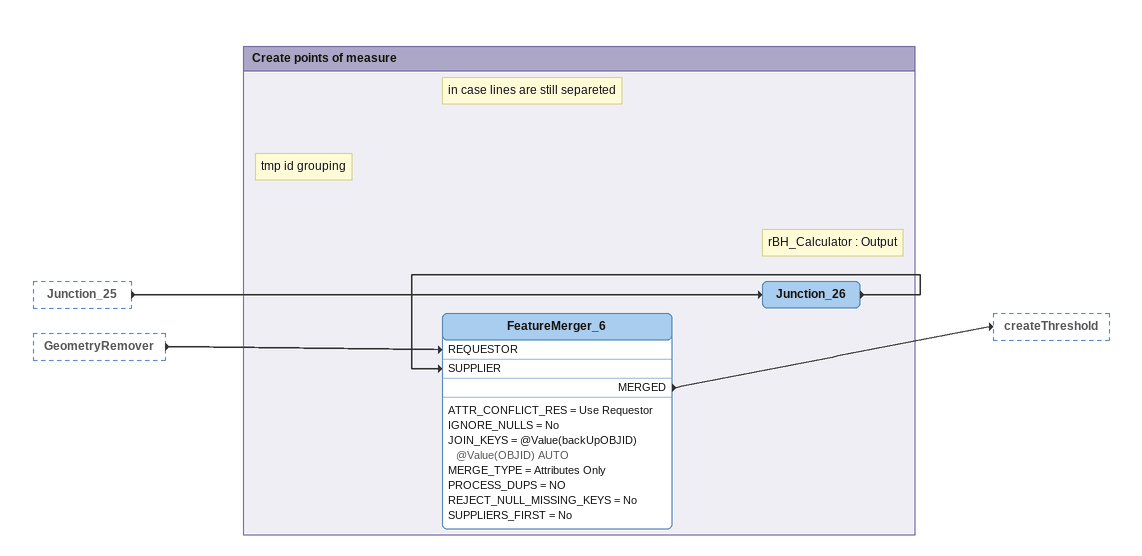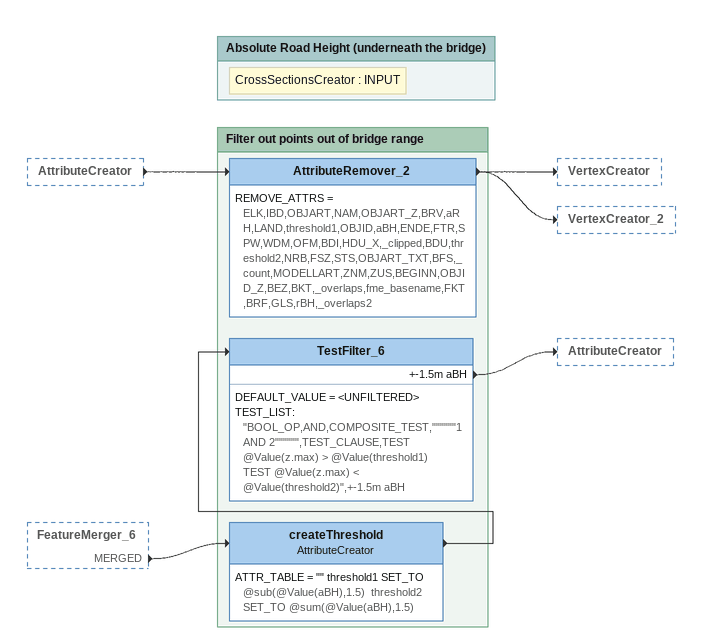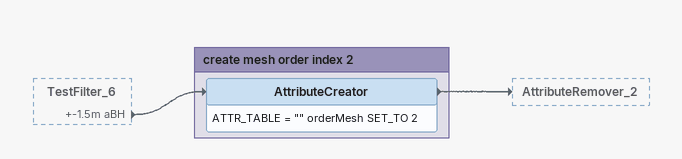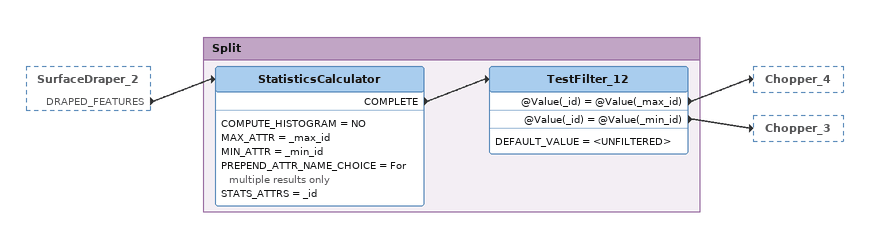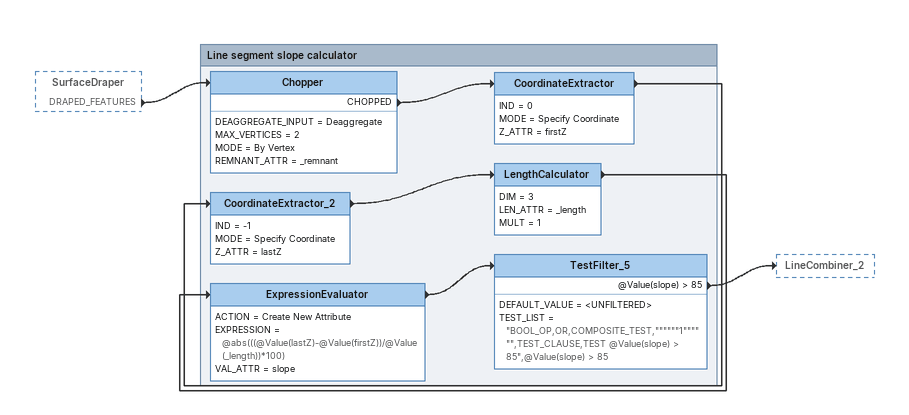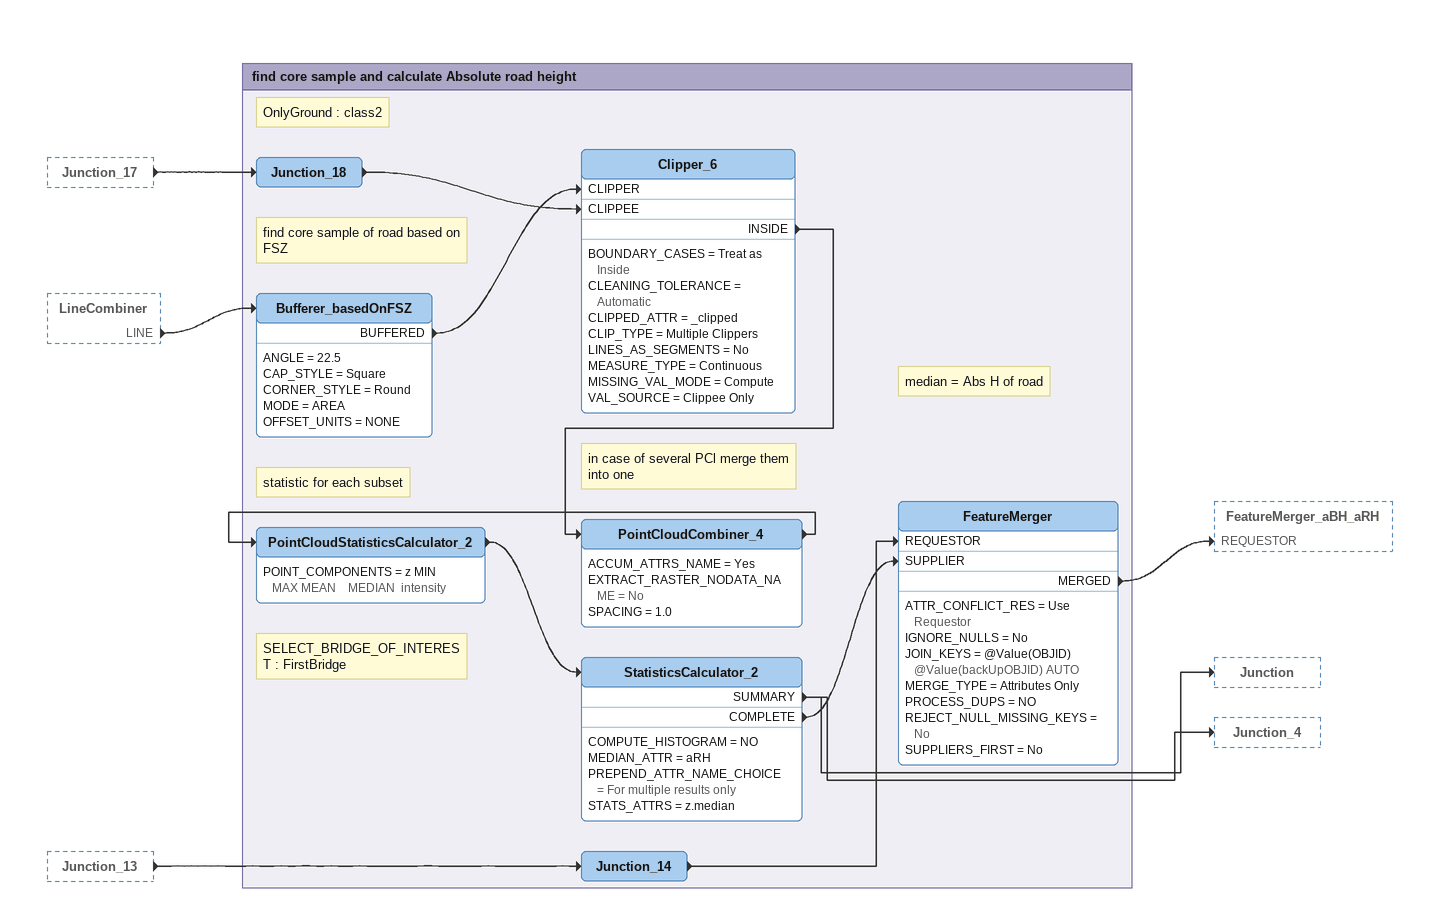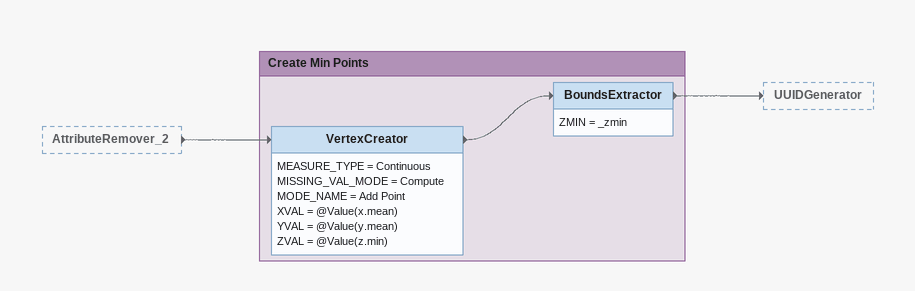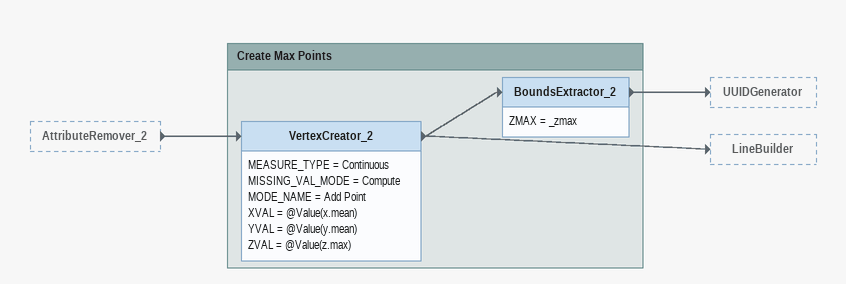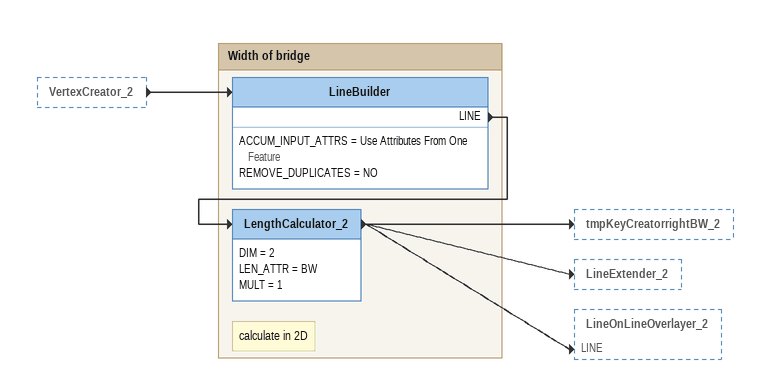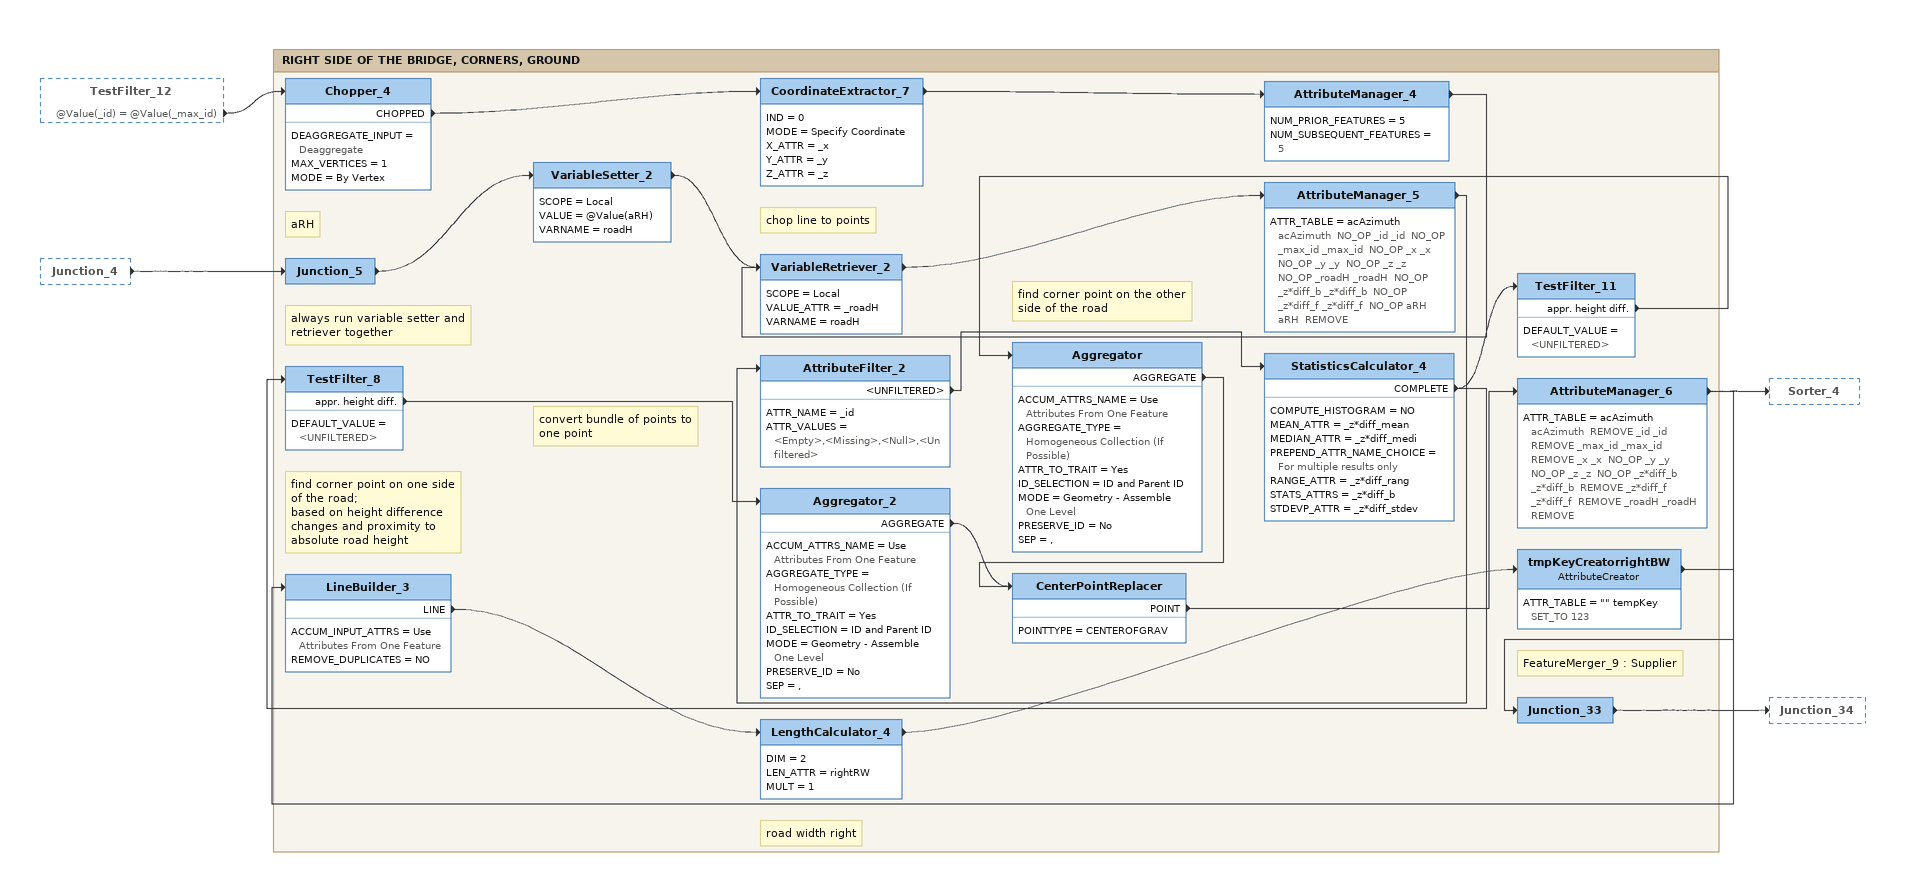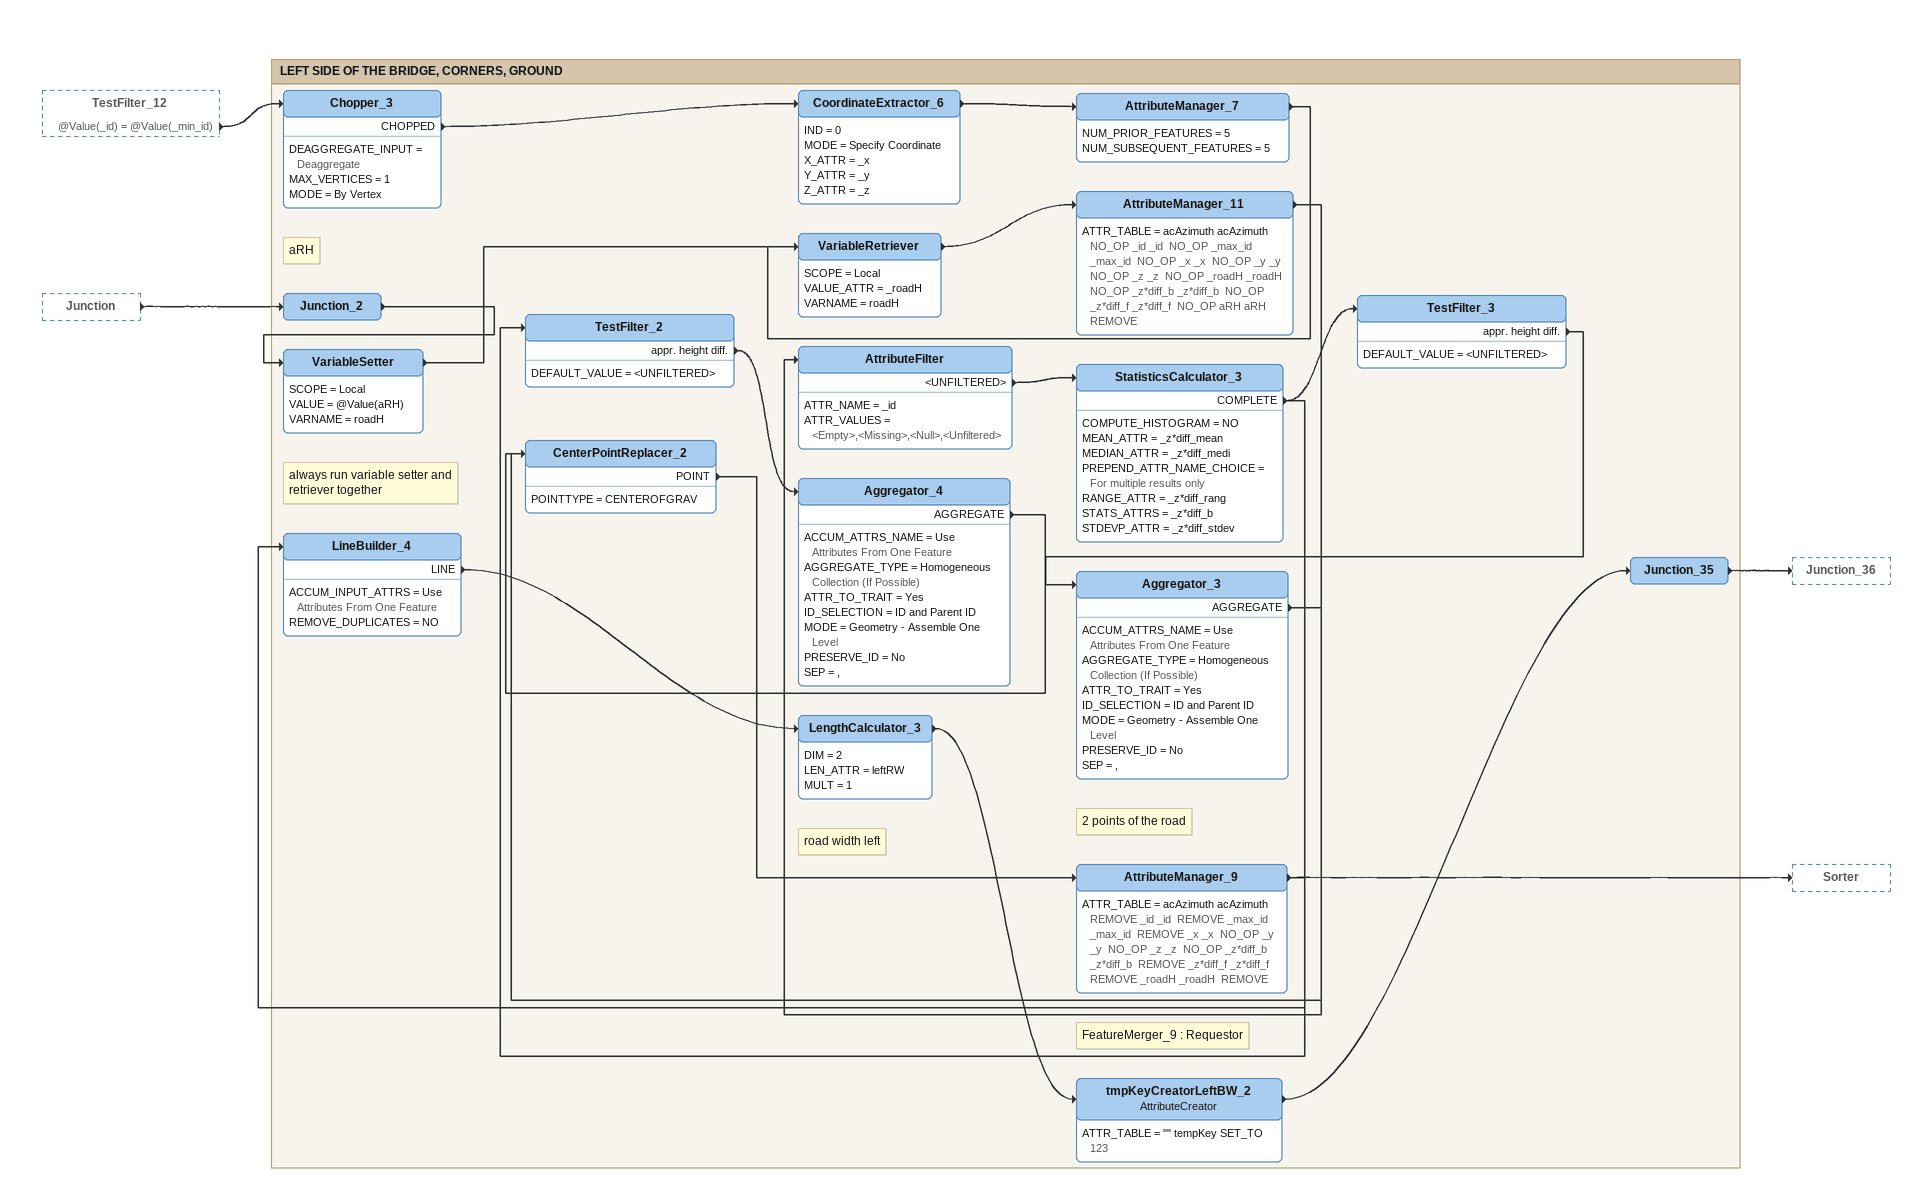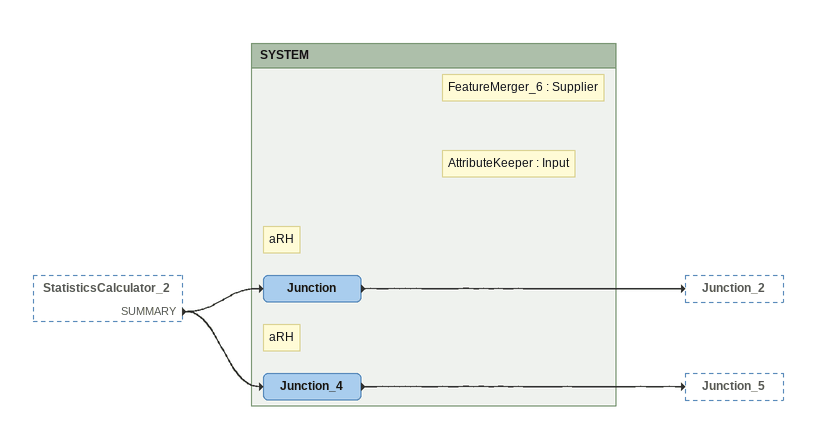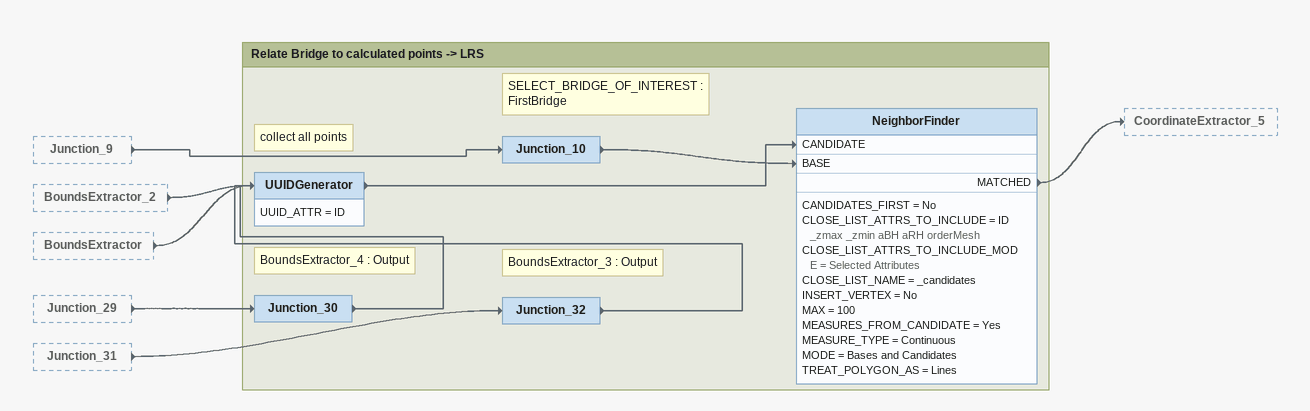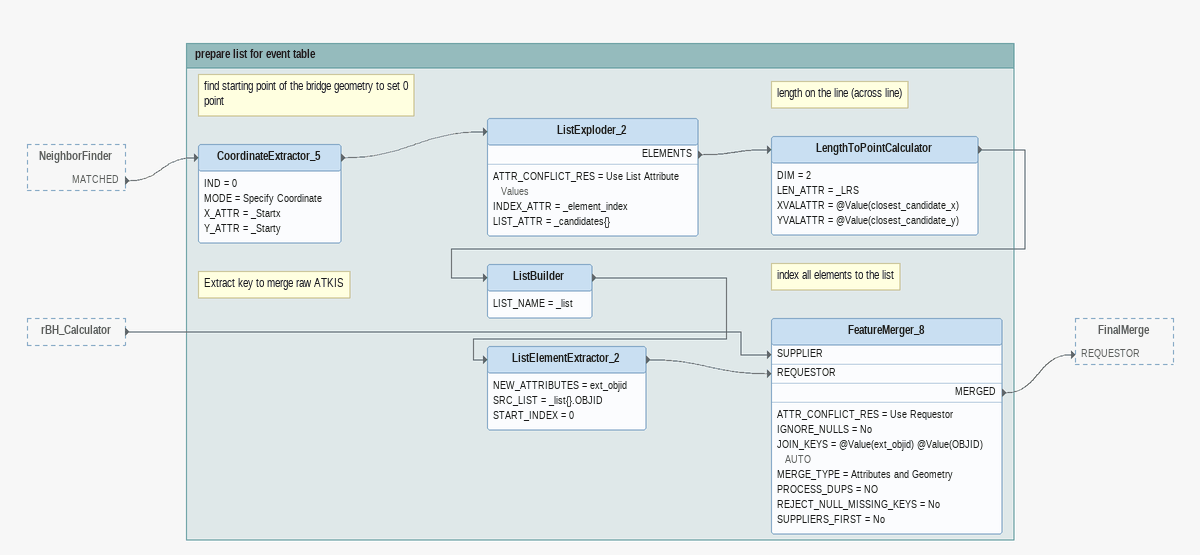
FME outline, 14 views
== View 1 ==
Junction_25 [outside]
    -> Junction_26
GeometryRemover [outside]
    -> FeatureMerger_6 [REQUESTOR]

Bookmark: Create points of measure
Note: in case lines are still separeted
Note: rBH_Calculator : Output
Junction_26
    -> FeatureMerger_6 [SUPPLIER]
Note: tmp id grouping
FeatureMerger_6
    ATTR_CONFLICT_RES = Use Requestor
    IGNORE_NULLS = No
    JOIN_KEYS = @Value(backUpOBJID) @Value(OBJID) AUTO
    MERGE_TYPE = Attributes Only
    PROCESS_DUPS = NO
    REJECT_NULL_MISSING_KEYS = No
    SUPPLIERS_FIRST = No
    MERGED -> createThreshold

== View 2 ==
AttributeCreator [outside]
    -> AttributeRemover_2
FeatureMerger_6 [outside]
    MERGED -> createThreshold

Bookmark: Filter out points out of bridge range
createThreshold: AttributeCreator
    ATTR_TABLE = "" threshold1 SET_TO @sub(@Value(aBH),1.5)  threshold2 SET_TO @sum(@Value(aBH),1.5)
    -> TestFilter_6
TestFilter_6
    DEFAULT_VALUE = <UNFILTERED>
    TEST_LIST:
      "BOOL_OP,AND,COMPOSITE_TEST,""""""1 AND 2"""""",TEST_CLAUSE,TEST @Value(z.max) > @Value(threshold1)
      TEST @Value(z.max) < @Value(threshold2)",+-1.5m aBH
    +-1.5m aBH -> AttributeCreator
AttributeRemover_2
    REMOVE_ATTRS = ELK,IBD,OBJART,NAM,OBJART_Z,BRV,aRH,LAND,threshold1,OBJID,aBH,ENDE,FTR,SPW,WDM,OFM,BDI,HDU_X,_clipped,BDU,threshold2,NRB,FSZ,STS,OBJART_TXT,BFS,_count,MODELLART,ZNM,ZUS,BEGINN,OBJID_Z,BEZ,BKT,_overlaps,fme_basename,FKT,BRF,GLS,rBH,_overlaps2
    -> VertexCreator
    -> VertexCreator_2

Bookmark: Absolute Road Height (underneath the bridge)
Note: CrossSectionsCreator : INPUT

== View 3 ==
TestFilter_6 [outside]
    +-1.5m aBH -> AttributeCreator

Bookmark: create mesh order index 2
AttributeCreator
    ATTR_TABLE = "" orderMesh SET_TO 2
    -> AttributeRemover_2

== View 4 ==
SurfaceDraper_2 [outside]
    DRAPED_FEATURES -> StatisticsCalculator

Bookmark: Split
StatisticsCalculator
    COMPUTE_HISTOGRAM = NO
    MAX_ATTR = _max_id
    MIN_ATTR = _min_id
    PREPEND_ATTR_NAME_CHOICE = For multiple results only
    STATS_ATTRS = _id
    COMPLETE -> TestFilter_12
TestFilter_12
    DEFAULT_VALUE = <UNFILTERED>
    @Value(_id) = @Value(_max_id) -> Chopper_4
    @Value(_id) = @Value(_min_id) -> Chopper_3

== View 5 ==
SurfaceDraper [outside]
    DRAPED_FEATURES -> Chopper

Bookmark: Line segment slope calculator
Chopper
    DEAGGREGATE_INPUT = Deaggregate
    MAX_VERTICES = 2
    MODE = By Vertex
    REMNANT_ATTR = _remnant
    CHOPPED -> CoordinateExtractor
CoordinateExtractor
    IND = 0
    MODE = Specify Coordinate
    Z_ATTR = firstZ
    -> CoordinateExtractor_2
CoordinateExtractor_2
    IND = -1
    MODE = Specify Coordinate
    Z_ATTR = lastZ
    -> LengthCalculator
LengthCalculator
    DIM = 3
    LEN_ATTR = _length
    MULT = 1
    -> ExpressionEvaluator
ExpressionEvaluator
    ACTION = Create New Attribute
    EXPRESSION = @abs(((@Value(lastZ)-@Value(firstZ))/@Value(_length))*100)
    VAL_ATTR = slope
    -> TestFilter_5
TestFilter_5
    DEFAULT_VALUE = <UNFILTERED>
    TEST_LIST = "BOOL_OP,OR,COMPOSITE_TEST,""""""1"""""",TEST_CLAUSE,TEST @Value(slope) > 85",@Value(slope) > 85
    @Value(slope) > 85 -> LineCombiner_2

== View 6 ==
Junction_17 [outside]
    -> Junction_18
LineCombiner [outside]
    LINE -> Bufferer_basedOnFSZ
Junction_13 [outside]
    -> Junction_14

Bookmark: find core sample and calculate Absolute road height
Note: OnlyGround : class2
Junction_18
    -> Clipper_6 [CLIPPEE]
Note: SELECT_BRIDGE_OF_INTEREST : FirstBridge
Junction_14
    -> FeatureMerger [REQUESTOR]
Note: find core sample of road based on FSZ
Bufferer_basedOnFSZ
    ANGLE = 22.5
    CAP_STYLE = Square
    CORNER_STYLE = Round
    MODE = AREA
    OFFSET_UNITS = NONE
    BUFFERED -> Clipper_6 [CLIPPER]
Clipper_6
    BOUNDARY_CASES = Treat as Inside
    CLEANING_TOLERANCE = Automatic
    CLIPPED_ATTR = _clipped
    CLIP_TYPE = Multiple Clippers
    LINES_AS_SEGMENTS = No
    MEASURE_TYPE = Continuous
    MISSING_VAL_MODE = Compute
    VAL_SOURCE = Clippee Only
    INSIDE -> PointCloudCombiner_4
Note: in case of several PCl merge them into one
PointCloudCombiner_4
    ACCUM_ATTRS_NAME = Yes
    EXTRACT_RASTER_NODATA_NAME = No
    SPACING = 1.0
    -> PointCloudStatisticsCalculator_2
Note: statistic for each subset
PointCloudStatisticsCalculator_2
    POINT_COMPONENTS = z MIN MAX MEAN    MEDIAN  intensity
    -> StatisticsCalculator_2
Note: median = Abs H of road
StatisticsCalculator_2
    COMPUTE_HISTOGRAM = NO
    MEDIAN_ATTR = aRH
    PREPEND_ATTR_NAME_CHOICE = For multiple results only
    STATS_ATTRS = z.median
    SUMMARY -> Junction
    SUMMARY -> Junction_4
    COMPLETE -> FeatureMerger [SUPPLIER]
FeatureMerger
    ATTR_CONFLICT_RES = Use Requestor
    IGNORE_NULLS = No
    JOIN_KEYS = @Value(OBJID) @Value(backUpOBJID) AUTO
    MERGE_TYPE = Attributes Only
    PROCESS_DUPS = NO
    REJECT_NULL_MISSING_KEYS = No
    SUPPLIERS_FIRST = No
    MERGED -> FeatureMerger_aBH_aRH [REQUESTOR]

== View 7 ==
AttributeRemover_2 [outside]
    -> VertexCreator

Bookmark: Create Min Points
VertexCreator
    MEASURE_TYPE = Continuous
    MISSING_VAL_MODE = Compute
    MODE_NAME = Add Point
    XVAL = @Value(x.mean)
    YVAL = @Value(y.mean)
    ZVAL = @Value(z.min)
    -> BoundsExtractor
BoundsExtractor
    ZMIN = _zmin
    -> UUIDGenerator

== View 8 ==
AttributeRemover_2 [outside]
    -> VertexCreator_2

Bookmark: Create Max Points
VertexCreator_2
    MEASURE_TYPE = Continuous
    MISSING_VAL_MODE = Compute
    MODE_NAME = Add Point
    XVAL = @Value(x.mean)
    YVAL = @Value(y.mean)
    ZVAL = @Value(z.max)
    -> LineBuilder
    -> BoundsExtractor_2
BoundsExtractor_2
    ZMAX = _zmax
    -> UUIDGenerator

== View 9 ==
VertexCreator_2 [outside]
    -> LineBuilder

Bookmark: Width of bridge
LineBuilder
    ACCUM_INPUT_ATTRS = Use Attributes From One Feature
    REMOVE_DUPLICATES = NO
    LINE -> LengthCalculator_2
Note: calculate in 2D
LengthCalculator_2
    DIM = 2
    LEN_ATTR = BW
    MULT = 1
    -> tmpKeyCreatorrightBW_2
    -> LineExtender_2
    -> LineOnLineOverlayer_2 [LINE]

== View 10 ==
TestFilter_12 [outside]
    @Value(_id) = @Value(_max_id) -> Chopper_4
Junction_4 [outside]
    -> Junction_5

Bookmark: RIGHT SIDE OF THE BRIDGE, CORNERS, GROUND
Note: aRH
Junction_5
    -> VariableSetter_2
Note: always run variable setter and retriever together
VariableSetter_2
    SCOPE = Local
    VALUE = @Value(aRH)
    VARNAME = roadH
    -> VariableRetriever_2
Note: chop line to points
Chopper_4
    DEAGGREGATE_INPUT = Deaggregate
    MAX_VERTICES = 1
    MODE = By Vertex
    CHOPPED -> CoordinateExtractor_7
CoordinateExtractor_7
    IND = 0
    MODE = Specify Coordinate
    X_ATTR = _x
    Y_ATTR = _y
    Z_ATTR = _z
    -> AttributeManager_4
AttributeManager_4
    NUM_PRIOR_FEATURES = 5
    NUM_SUBSEQUENT_FEATURES = 5
    -> VariableRetriever_2
VariableRetriever_2
    SCOPE = Local
    VALUE_ATTR = _roadH
    VARNAME = roadH
    -> AttributeManager_5
AttributeManager_5
    ATTR_TABLE = acAzimuth acAzimuth  NO_OP _id _id  NO_OP _max_id _max_id  NO_OP _x _x  NO_OP _y _y  NO_OP _z _z  NO_OP _roadH _roadH  NO_OP _z*diff_b _z*diff_b  NO_OP _z*diff_f _z*diff_f  NO_OP aRH aRH  REMOVE
    -> AttributeFilter_2
AttributeFilter_2
    ATTR_NAME = _id
    ATTR_VALUES = <Empty>,<Missing>,<Null>,<Unfiltered>
    <UNFILTERED> -> StatisticsCalculator_4
StatisticsCalculator_4
    COMPUTE_HISTOGRAM = NO
    MEAN_ATTR = _z*diff_mean
    MEDIAN_ATTR = _z*diff_medi
    PREPEND_ATTR_NAME_CHOICE = For multiple results only
    RANGE_ATTR = _z*diff_rang
    STATS_ATTRS = _z*diff_b
    STDEVP_ATTR = _z*diff_stdev
    COMPLETE -> TestFilter_11
    COMPLETE -> TestFilter_8
Note: find corner point on the other side of the road
TestFilter_11
    DEFAULT_VALUE = <UNFILTERED>
    appr. height diff. -> Aggregator
Aggregator
    ACCUM_ATTRS_NAME = Use Attributes From One Feature
    AGGREGATE_TYPE = Homogeneous Collection (If Possible)
    ATTR_TO_TRAIT = Yes
    ID_SELECTION = ID and Parent ID
    MODE = Geometry - Assemble One Level
    PRESERVE_ID = No
    SEP = ,
    AGGREGATE -> CenterPointReplacer
Note: find corner point on one side of the road; / based on height difference changes and proximity to absolute road height
TestFilter_8
    DEFAULT_VALUE = <UNFILTERED>
    appr. height diff. -> Aggregator_2
Aggregator_2
    ACCUM_ATTRS_NAME = Use Attributes From One Feature
    AGGREGATE_TYPE = Homogeneous Collection (If Possible)
    ATTR_TO_TRAIT = Yes
    ID_SELECTION = ID and Parent ID
    MODE = Geometry - Assemble One Level
    PRESERVE_ID = No
    SEP = ,
    AGGREGATE -> CenterPointReplacer
Note: convert bundle of points to one point
CenterPointReplacer
    POINTTYPE = CENTEROFGRAV
    POINT -> AttributeManager_6
AttributeManager_6
    ATTR_TABLE = acAzimuth acAzimuth  REMOVE _id _id  REMOVE _max_id _max_id  REMOVE _x _x  NO_OP _y _y  NO_OP _z _z  NO_OP _z*diff_b _z*diff_b  REMOVE _z*diff_f _z*diff_f  REMOVE _roadH _roadH  REMOVE
    -> LineBuilder_3
    -> Sorter_4
LineBuilder_3
    ACCUM_INPUT_ATTRS = Use Attributes From One Feature
    REMOVE_DUPLICATES = NO
    LINE -> LengthCalculator_4
Note: road width right
LengthCalculator_4
    DIM = 2
    LEN_ATTR = rightRW
    MULT = 1
    -> tmpKeyCreatorrightBW
tmpKeyCreatorrightBW: AttributeCreator
    ATTR_TABLE = "" tempKey SET_TO 123
    -> Junction_33
Note: FeatureMerger_9 : Supplier
Junction_33
    -> Junction_34

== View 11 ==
TestFilter_12 [outside]
    @Value(_id) = @Value(_min_id) -> Chopper_3
Junction [outside]
    -> Junction_2

Bookmark: LEFT SIDE OF THE BRIDGE, CORNERS, GROUND
Note: aRH
Junction_2
    -> VariableSetter
Note: always run variable setter and retriever together
VariableSetter
    SCOPE = Local
    VALUE = @Value(aRH)
    VARNAME = roadH
    -> VariableRetriever
Chopper_3
    DEAGGREGATE_INPUT = Deaggregate
    MAX_VERTICES = 1
    MODE = By Vertex
    CHOPPED -> CoordinateExtractor_6
CoordinateExtractor_6
    IND = 0
    MODE = Specify Coordinate
    X_ATTR = _x
    Y_ATTR = _y
    Z_ATTR = _z
    -> AttributeManager_7
AttributeManager_7
    NUM_PRIOR_FEATURES = 5
    NUM_SUBSEQUENT_FEATURES = 5
    -> VariableRetriever
VariableRetriever
    SCOPE = Local
    VALUE_ATTR = _roadH
    VARNAME = roadH
    -> AttributeManager_11
AttributeManager_11
    ATTR_TABLE = acAzimuth acAzimuth  NO_OP _id _id  NO_OP _max_id _max_id  NO_OP _x _x  NO_OP _y _y  NO_OP _z _z  NO_OP _roadH _roadH  NO_OP _z*diff_b _z*diff_b  NO_OP _z*diff_f _z*diff_f  NO_OP aRH aRH  REMOVE
    -> AttributeFilter
AttributeFilter
    ATTR_NAME = _id
    ATTR_VALUES = <Empty>,<Missing>,<Null>,<Unfiltered>
    <UNFILTERED> -> StatisticsCalculator_3
StatisticsCalculator_3
    COMPUTE_HISTOGRAM = NO
    MEAN_ATTR = _z*diff_mean
    MEDIAN_ATTR = _z*diff_medi
    PREPEND_ATTR_NAME_CHOICE = For multiple results only
    RANGE_ATTR = _z*diff_rang
    STATS_ATTRS = _z*diff_b
    STDEVP_ATTR = _z*diff_stdev
    COMPLETE -> TestFilter_2
    COMPLETE -> TestFilter_3
TestFilter_3
    DEFAULT_VALUE = <UNFILTERED>
    appr. height diff. -> Aggregator_3
Aggregator_3
    ACCUM_ATTRS_NAME = Use Attributes From One Feature
    AGGREGATE_TYPE = Homogeneous Collection (If Possible)
    ATTR_TO_TRAIT = Yes
    ID_SELECTION = ID and Parent ID
    MODE = Geometry - Assemble One Level
    PRESERVE_ID = No
    SEP = ,
    AGGREGATE -> CenterPointReplacer_2
TestFilter_2
    DEFAULT_VALUE = <UNFILTERED>
    appr. height diff. -> Aggregator_4
Aggregator_4
    ACCUM_ATTRS_NAME = Use Attributes From One Feature
    AGGREGATE_TYPE = Homogeneous Collection (If Possible)
    ATTR_TO_TRAIT = Yes
    ID_SELECTION = ID and Parent ID
    MODE = Geometry - Assemble One Level
    PRESERVE_ID = No
    SEP = ,
    AGGREGATE -> CenterPointReplacer_2
CenterPointReplacer_2
    POINTTYPE = CENTEROFGRAV
    POINT -> AttributeManager_9
Note: 2 points of the road
AttributeManager_9
    ATTR_TABLE = acAzimuth acAzimuth  REMOVE _id _id  REMOVE _max_id _max_id  REMOVE _x _x  NO_OP _y _y  NO_OP _z _z  NO_OP _z*diff_b _z*diff_b  REMOVE _z*diff_f _z*diff_f  REMOVE _roadH _roadH  REMOVE
    -> LineBuilder_4
    -> Sorter
LineBuilder_4
    ACCUM_INPUT_ATTRS = Use Attributes From One Feature
    REMOVE_DUPLICATES = NO
    LINE -> LengthCalculator_3
Note: road width left
LengthCalculator_3
    DIM = 2
    LEN_ATTR = leftRW
    MULT = 1
    -> tmpKeyCreatorLeftBW_2
tmpKeyCreatorLeftBW_2: AttributeCreator
    ATTR_TABLE = "" tempKey SET_TO 123
    -> Junction_35
Note: FeatureMerger_9 : Requestor
Junction_35
    -> Junction_36

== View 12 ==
StatisticsCalculator_2 [outside]
    SUMMARY -> Junction
    SUMMARY -> Junction_4

Bookmark: SYSTEM
Note: aRH
Note: FeatureMerger_6 : Supplier
Note: AttributeKeeper : Input
Junction
    -> Junction_2
Note: aRH
Junction_4
    -> Junction_5

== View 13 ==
Junction_9 [outside]
    -> Junction_10
BoundsExtractor_2 [outside]
    -> UUIDGenerator
BoundsExtractor [outside]
    -> UUIDGenerator
Junction_29 [outside]
    -> Junction_30
Junction_31 [outside]
    -> Junction_32

Bookmark: Relate Bridge to calculated points -> LRS
Note: SELECT_BRIDGE_OF_INTEREST : FirstBridge
Junction_10
    -> NeighborFinder [BASE]
Note: BoundsExtractor_3 : Output
Junction_32
    -> UUIDGenerator
Note: BoundsExtractor_4 : Output
Junction_30
    -> UUIDGenerator
Note: collect all points
UUIDGenerator
    UUID_ATTR = ID
    -> NeighborFinder [CANDIDATE]
NeighborFinder
    CANDIDATES_FIRST = No
    CLOSE_LIST_ATTRS_TO_INCLUDE = ID _zmax _zmin aBH aRH orderMesh
    CLOSE_LIST_ATTRS_TO_INCLUDE_MODE = Selected Attributes
    CLOSE_LIST_NAME = _candidates
    INSERT_VERTEX = No
    MAX = 100
    MEASURES_FROM_CANDIDATE = Yes
    MEASURE_TYPE = Continuous
    MODE = Bases and Candidates
    TREAT_POLYGON_AS = Lines
    MATCHED -> CoordinateExtractor_5

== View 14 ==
NeighborFinder [outside]
    MATCHED -> CoordinateExtractor_5
rBH_Calculator [outside]
    -> FeatureMerger_8 [SUPPLIER]

Bookmark: prepare list for event table
Note: find starting point of the bridge geometry to set 0 point
CoordinateExtractor_5
    IND = 0
    MODE = Specify Coordinate
    X_ATTR = _Startx
    Y_ATTR = _Starty
    -> ListExploder_2
ListExploder_2
    ATTR_CONFLICT_RES = Use List Attribute Values
    INDEX_ATTR = _element_index
    LIST_ATTR = _candidates{}
    ELEMENTS -> LengthToPointCalculator
Note: length on the line (across line)
LengthToPointCalculator
    DIM = 2
    LEN_ATTR = _LRS
    XVALATTR = @Value(closest_candidate_x)
    YVALATTR = @Value(closest_candidate_y)
    -> ListBuilder
Note: index all elements to the list
ListBuilder
    LIST_NAME = _list
    -> ListElementExtractor_2
Note: Extract key to merge raw ATKIS
ListElementExtractor_2
    NEW_ATTRIBUTES = ext_objid
    SRC_LIST = _list{}.OBJID
    START_INDEX = 0
    -> FeatureMerger_8 [REQUESTOR]
FeatureMerger_8
    ATTR_CONFLICT_RES = Use Requestor
    IGNORE_NULLS = No
    JOIN_KEYS = @Value(ext_objid) @Value(OBJID) AUTO
    MERGE_TYPE = Attributes and Geometry
    PROCESS_DUPS = NO
    REJECT_NULL_MISSING_KEYS = No
    SUPPLIERS_FIRST = No
    MERGED -> FinalMerge [REQUESTOR]
